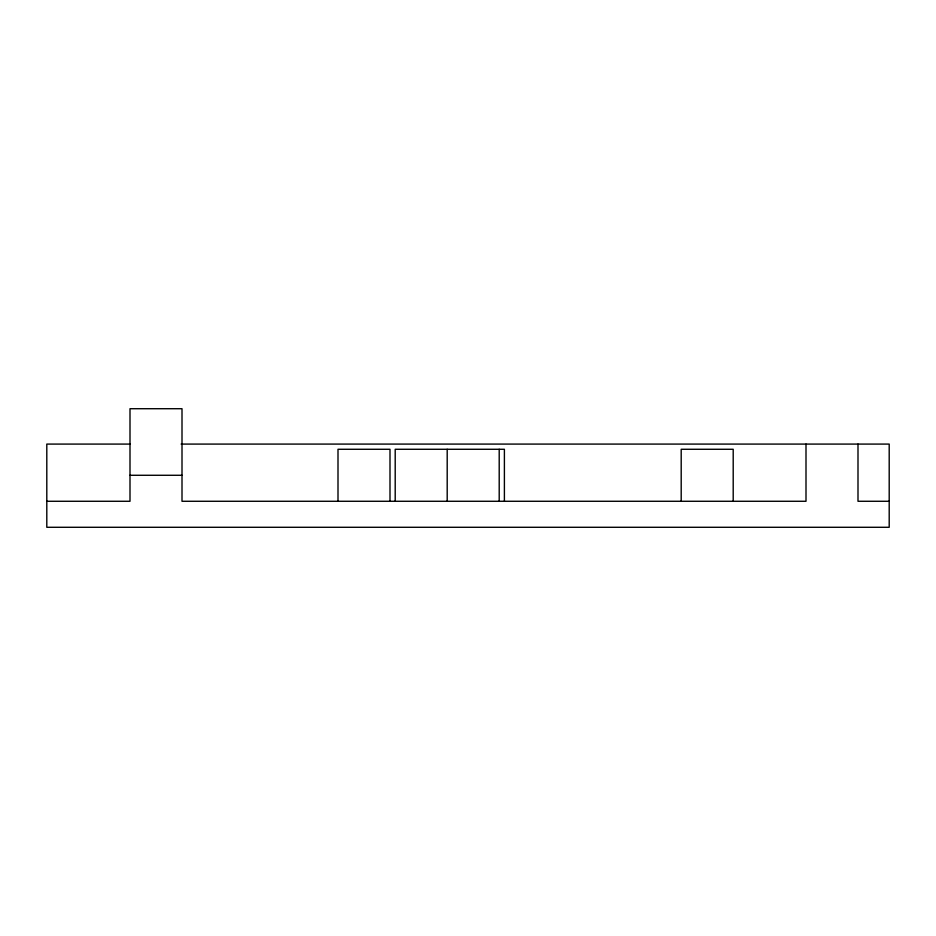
<?xml version="1.0" encoding="UTF-8"?>
<svg xmlns="http://www.w3.org/2000/svg" width="936" height="936" viewBox="0 0 936 936"><rect width="100%" height="100%" fill="white"/><g stroke="black" fill="none" stroke-linecap="round" stroke-linejoin="round"><path stroke-width="1.4" d="M130.162 444.085L46.8 444.085L46.8 527.284L889.2 527.284L889.2 444.085L181.116 444.085M129.999 475.277L182.005 475.277M46.8 501.275L129.999 501.275L129.999 408.716L182.005 408.716L182.005 501.275L806.001 501.275L806.001 444.085M889.2 501.275L857.996 501.275L857.996 444.085M733.204 501.275L733.204 449.28L681.197 449.28L681.197 501.275M504.399 501.275L504.399 449.28L395.203 449.28L395.203 501.275M499.204 449.28L499.204 501.275M447.197 449.28L447.197 501.275M389.996 501.275L389.996 449.28L338.001 449.28L338.001 501.275"/></g></svg>
